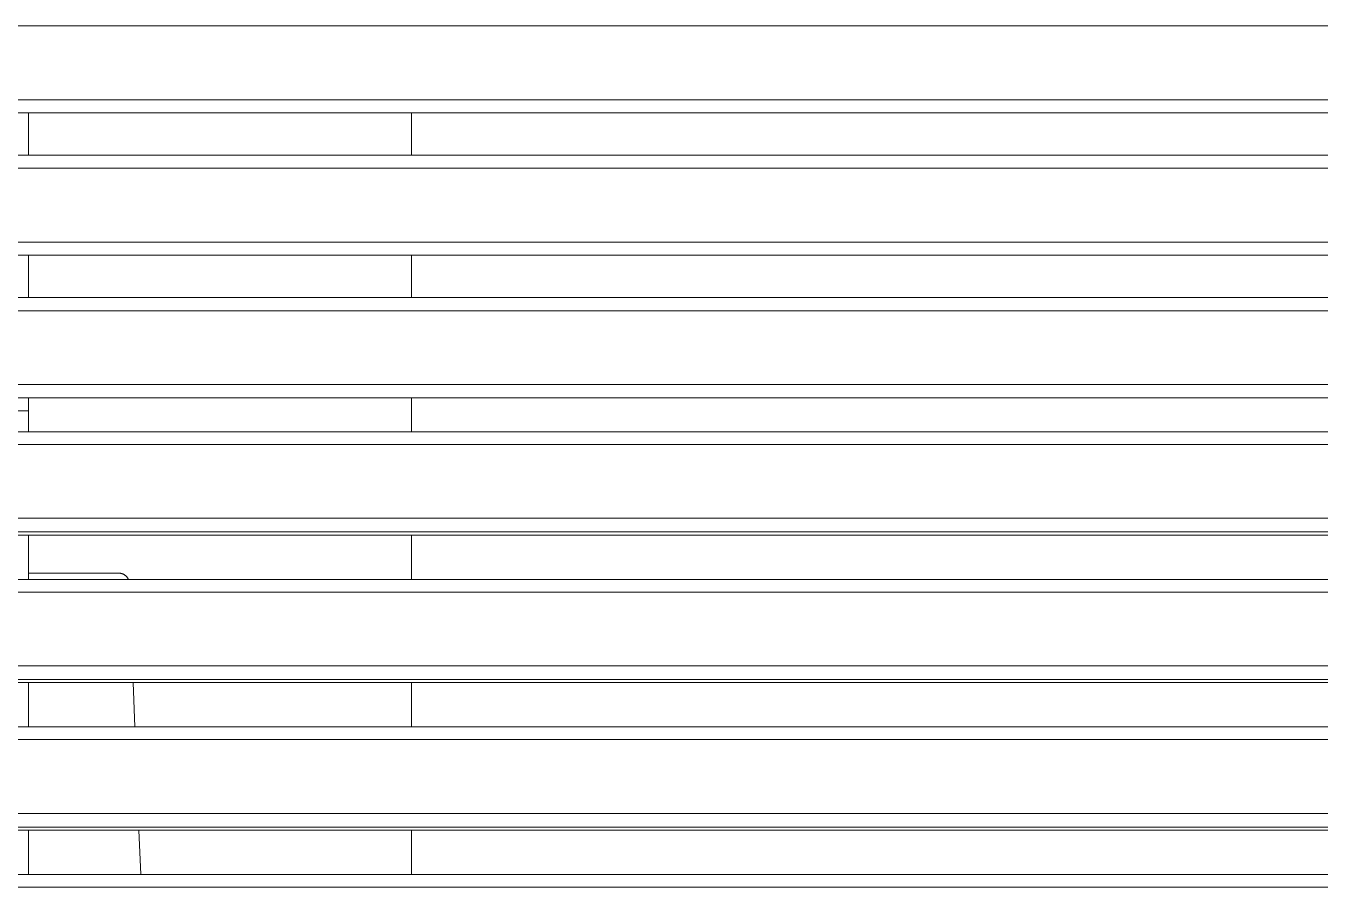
# Model space of a CAD drawing. Header units: inches. Extents: x -16 to 183, y -17 to 123.
# Drawn here: x 27.91 to 47.22, y 48.42 to 61.28 of the extents above; entities that cross this region are included whole.
import ezdxf

# ---------------------------------------------------------------- set-up
doc = ezdxf.new("R2010")
doc.units = ezdxf.units.IN
doc.layers.add('ZANO_R', color=7, linetype='Continuous', lineweight=0)

msp = doc.modelspace()

# ---------------------------------------------------------------- linework, layer by layer
at = {"layer": 'ZANO_R'}
for p, q in [((62.98564, 61.28025), (-7.48676, 61.28025)), ((-7.48676, 60.17789), (62.98564, 60.17789)), ((62.98564, 59.98104), (-7.48676, 59.98104)), ((27.94629, 59.35112), (27.94629, 59.98104)), ((33.6652, 59.35112), (33.6652, 59.98104)), ((-7.48676, 59.35112), (62.98564, 59.35112)), ((62.98564, 59.15427), (-7.48676, 59.15427)), ((-7.48676, 58.05191), (62.98564, 58.05191)), ((62.98564, 57.85506), (-7.48676, 57.85506)), ((27.94629, 57.22514), (27.94629, 57.85506)), ((33.6652, 57.22514), (33.6652, 57.85506)), ((-7.48676, 57.22514), (62.98564, 57.22514)), ((62.98564, 57.02829), (-7.48676, 57.02829)), ((-7.48676, 55.92593), (62.98564, 55.92593)), ((62.98564, 55.72908), (-7.48676, 55.72908)), ((27.94629, 55.53498), (27.94629, 55.72908)), ((33.6652, 55.21962), (33.6652, 55.72908)), ((27.55259, 55.53498), (27.94629, 55.53498)), ((27.94629, 55.21962), (27.94629, 55.53498)), ((-7.48676, 55.2198), (62.98564, 55.2198)), ((-7.48676, 55.21962), (62.98564, 55.21962)), ((62.98564, 55.03126), (-7.48676, 55.03126)), ((-7.48676, 53.92988), (62.98564, 53.92988)), ((62.98564, 53.7249), (-7.48676, 53.7249)), ((-7.48676, 53.67835), (62.98564, 53.67835)), ((62.98564, 53.67817), (-7.48676, 53.67817)), ((27.94629, 53.01687), (27.94629, 53.67835)), ((33.6652, 53.01687), (33.6652, 53.67835)), ((29.29582, 53.11003), (27.94629, 53.11003)), ((29.29582, 53.11003), (29.3013, 53.10994)), ((29.3013, 53.10994), (29.30678, 53.10965)), ((29.30678, 53.10965), (29.31225, 53.10917)), ((29.31225, 53.10917), (29.3177, 53.10851)), ((29.3177, 53.10851), (29.32312, 53.10765)), ((29.32312, 53.10765), (29.32851, 53.1066)), ((29.32851, 53.1066), (29.33385, 53.10537)), ((29.33385, 53.10537), (29.33916, 53.10395)), ((29.33916, 53.10395), (29.34441, 53.10235)), ((-7.48676, 53.01704), (62.98564, 53.01704)), ((-7.48676, 53.01687), (62.98564, 53.01687)), ((29.34441, 53.10235), (29.3496, 53.10057)), ((29.3496, 53.10057), (29.35472, 53.0986)), ((29.35472, 53.0986), (29.35977, 53.09646)), ((29.35977, 53.09646), (29.36475, 53.09415)), ((29.36475, 53.09415), (29.36964, 53.09166)), ((29.36964, 53.09166), (29.37444, 53.089)), ((29.37444, 53.089), (29.37915, 53.08618)), ((29.37915, 53.08618), (29.38376, 53.08319)), ((29.38376, 53.08319), (29.38825, 53.08005)), ((29.38825, 53.08005), (29.39264, 53.07675)), ((29.39264, 53.07675), (29.39691, 53.0733)), ((29.39691, 53.0733), (29.40106, 53.06971)), ((29.40106, 53.06971), (29.40507, 53.06597)), ((29.40507, 53.06597), (29.40896, 53.06209)), ((29.40896, 53.06209), (29.41271, 53.05808)), ((29.41271, 53.05808), (29.41631, 53.05395)), ((29.41631, 53.05395), (29.41977, 53.04969)), ((29.41977, 53.04969), (29.42308, 53.04531)), ((29.42308, 53.04531), (29.42624, 53.04082)), ((29.42624, 53.04082), (29.42923, 53.03622)), ((29.42923, 53.03622), (29.43207, 53.03152)), ((29.43207, 53.03152), (29.43474, 53.02672)), ((29.43474, 53.02672), (29.43724, 53.02184)), ((29.43724, 53.02184), (29.43956, 53.01687)), ((62.98564, 52.82851), (-7.48676, 52.82851)), ((-7.48676, 51.72713), (62.98564, 51.72713)), ((62.98564, 51.52214), (-7.48676, 51.52214)), ((-7.48676, 51.47559), (62.98564, 51.47559)), ((62.98564, 51.47541), (-7.48676, 51.47541)), ((27.94629, 50.81411), (27.94629, 51.47559)), ((29.53677, 50.81411), (29.51099, 51.47559)), ((33.6652, 50.81411), (33.6652, 51.47559)), ((-7.48676, 50.81429), (62.98564, 50.81429)), ((-7.48676, 50.81411), (62.98564, 50.81411)), ((62.98564, 50.62575), (-7.48676, 50.62575)), ((-7.48676, 49.52437), (62.98564, 49.52437)), ((62.98564, 49.31938), (-7.48676, 49.31938)), ((-7.48676, 49.27283), (62.98564, 49.27283)), ((62.98564, 49.27266), (-7.48676, 49.27266)), ((27.94629, 48.61135), (27.94629, 49.27283)), ((29.62264, 48.61135), (29.59686, 49.27283)), ((33.6652, 48.61135), (33.6652, 49.27283)), ((-7.48676, 48.61153), (62.98564, 48.61153)), ((-7.48676, 48.61135), (62.98564, 48.61135)), ((62.98564, 48.42299), (-7.48676, 48.42299))]:
    msp.add_line(p, q, dxfattribs=at)

doc.saveas('drawing.dxf')
